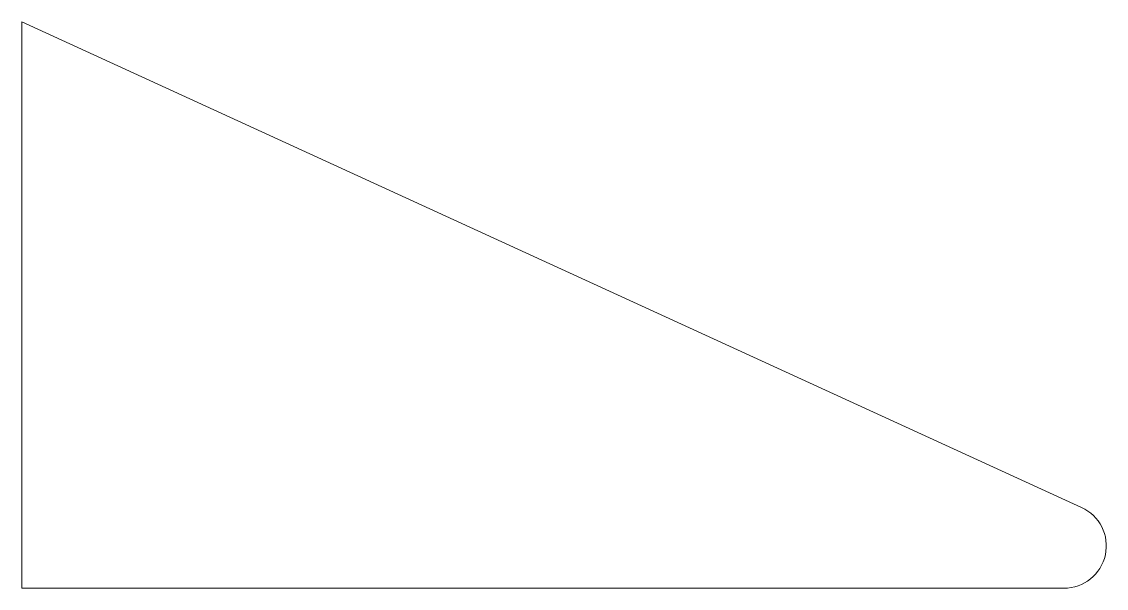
# Model space of a CAD drawing. Header units: inches. Extents: x 1.29 to 3.85, y 6.11 to 7.45.
import ezdxf

# ---------------------------------------------------------------- set-up
doc = ezdxf.new("R2010")
doc.units = ezdxf.units.IN
doc.header["$MEASUREMENT"] = 0

msp = doc.modelspace()

# ---------------------------------------------------------------- linework, layer by layer
at = {"color": 7, "linetype": 'Continuous', "lineweight": 15}
for p, q in [((1.2901, 7.4474), (1.2901, 6.1107)), ((3.7901, 6.3016), (1.2901, 7.4474)), ((1.2901, 6.1107), (3.7484, 6.1107))]:
    msp.add_line(p, q, dxfattribs=at)
msp.add_arc((3.7484, 6.2107), 0.1, 270, 65.3757, dxfattribs=at)

doc.saveas('drawing.dxf')
